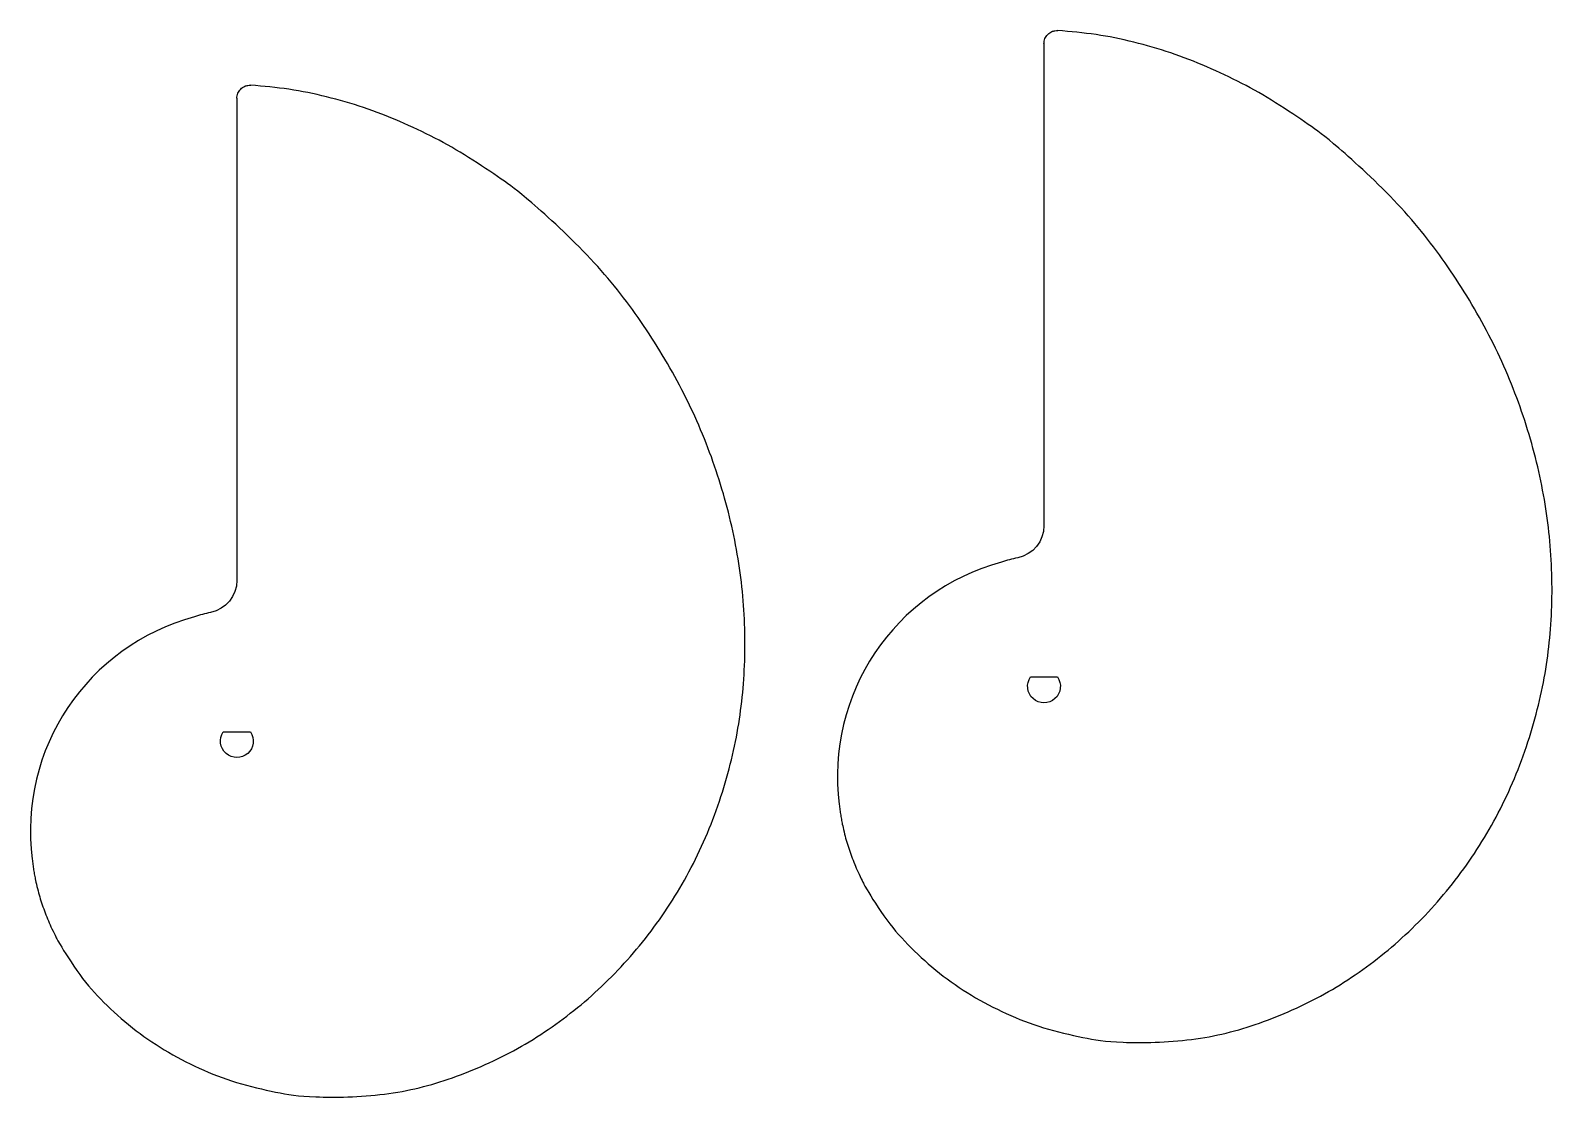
# Model space of a CAD drawing. Header units: millimetres. Extents: x -31 to 200, y -54 to 108.
import ezdxf

# ---------------------------------------------------------------- set-up
doc = ezdxf.new("R2010")
doc.units = ezdxf.units.MM

msp = doc.modelspace()

# ---------------------------------------------------------------- linework, layer by layer
for points in [[(122.97, 106.24), (122.97, 32.82, -0.356394), (118.97, 27.92, 0.032092), (116.5, 27.25, 0.375758), (91.79, -9.67)], [(0, 97.91), (0, 24.49, -0.356394), (-4, 19.6, 0.032092), (-6.47, 18.92, 0.375758), (-31.18, -18)]]:
    msp.add_lwpolyline(points, format="xyb")
for points in [[(120.94, 9.78), (125.01, 9.78, -1.939563)], [(-2.07, 1.4), (2.07, 1.4, -1.882938)]]:
    msp.add_lwpolyline(points, format="xyb", close=True)
for points, degree, knots in [([(91.79, -9.67), (92.43, -15.85), (99.07, -33.65), (160.3, -76.63), (247.26, 12.18), (180.09, 104.94), (125.09, 108.24)], 4, [0.2276962, 0.2276962, 0.2276962, 0.2276962, 0.2276962, 0.3201751, 0.489572, 0.995134, 0.995134, 0.995134, 0.995134, 0.995134]), ([(122.97, 106.24), (122.97, 106.5), (123.02, 106.76), (123.22, 107.24), (123.37, 107.46), (123.73, 107.83), (123.95, 107.98), (124.33, 108.14), (124.48, 108.19), (124.78, 108.24), (124.94, 108.25), (125.09, 108.24)], 3, [0, 0, 0, 0, 0.0781289, 0.0781289, 0.1562578, 0.1562578, 0.2343867, 0.2343867, 0.2806815, 0.2806815, 0.3269763, 0.3269763, 0.3269763, 0.3269763]), ([(-31.18, -18), (-30.54, -24.17), (-23.91, -41.97), (37.33, -84.96), (124.29, 3.85), (57.12, 96.61), (2.12, 99.91)], 4, [0.2276962, 0.2276962, 0.2276962, 0.2276962, 0.2276962, 0.3201751, 0.489572, 0.995134, 0.995134, 0.995134, 0.995134, 0.995134]), ([(0, 97.91), (0, 98.17), (0.05, 98.43), (0.25, 98.91), (0.39, 99.13), (0.76, 99.5), (0.98, 99.65), (1.36, 99.81), (1.51, 99.86), (1.81, 99.91), (1.97, 99.92), (2.12, 99.91)], 3, [0, 0, 0, 0, 0.0781289, 0.0781289, 0.1562578, 0.1562578, 0.2343867, 0.2343867, 0.2806815, 0.2806815, 0.3269763, 0.3269763, 0.3269763, 0.3269763])]:
    msp.add_open_spline(points, degree=degree, knots=knots)

doc.saveas('drawing.dxf')
